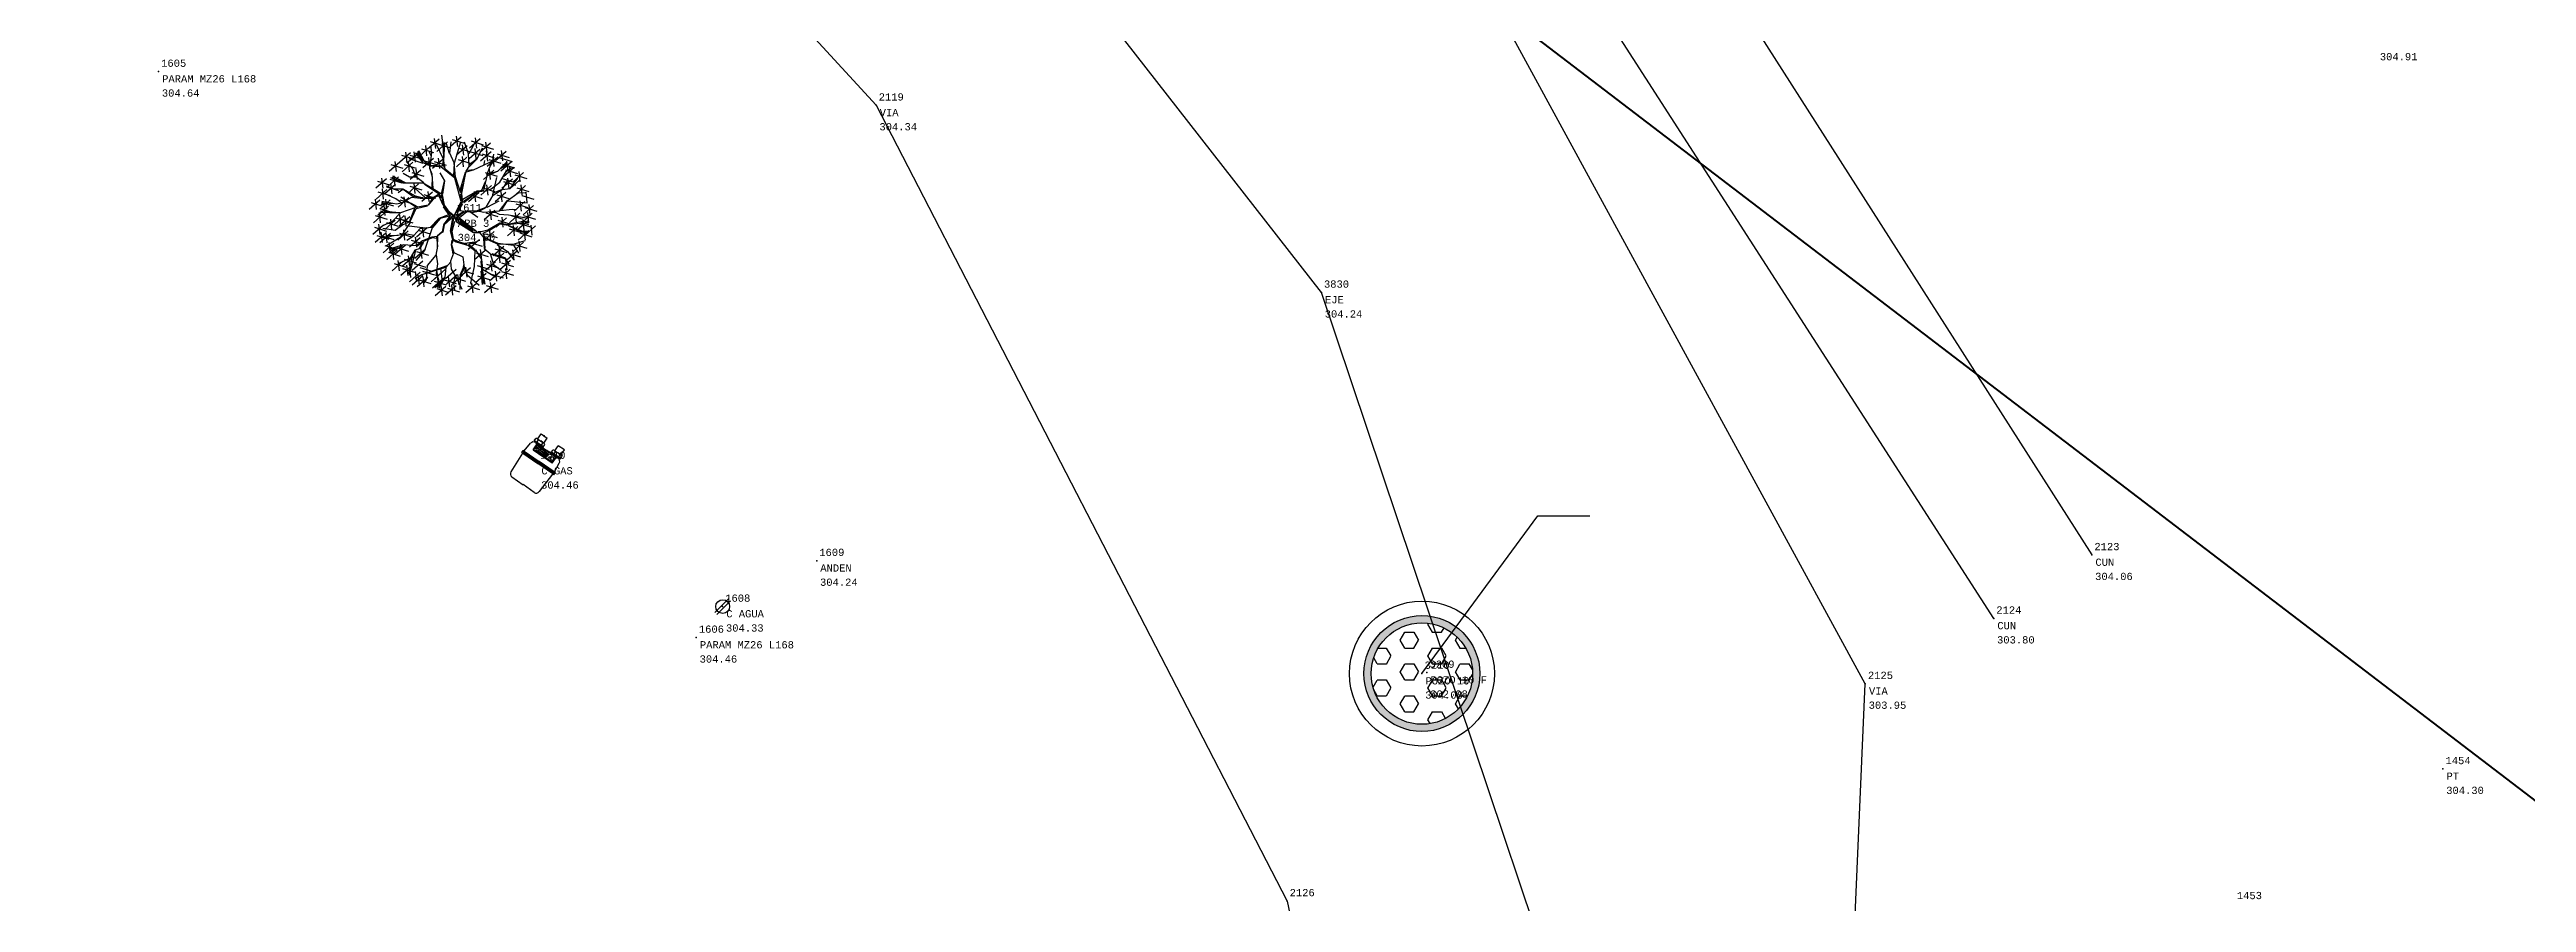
# Model space of a CAD drawing. Header units: metres. Extents: x 5050628 to 5051715, y 2427226 to 2427693.
# Drawn here: x 5051261.75 to 5051278.84, y 2427378.49 to 2427384.38 of the extents above; entities that cross this region are included whole.
import ezdxf
from ezdxf.enums import TextEntityAlignment as Align

# ---------------------------------------------------------------- set-up
doc = ezdxf.new("R2010")
doc.units = ezdxf.units.M
for name, color, linetype in [('1. Eje Vía', 7, 'Continuous'), ('2', 7, 'Continuous'), ('ARBOLES', 3, 'Continuous'), ('CONTADOR AGUA', 255, 'Continuous'), ('Cuneta N', 150, 'Continuous'), ('CVL_PUNTO', 2, 'Continuous'), ('CVL_PUNTO_COR', 2, 'Continuous'), ('CVL_PUNTO_NUM', 2, 'Continuous'), ('POZO', 251, 'Continuous'), ('Texto', 7, 'Continuous'), ('Vía', 40, 'Continuous')]:
    doc.layers.add(name, color=color, linetype=linetype)
doc.layers.add('Red Media Tension', color=6, linetype='Continuous', lineweight=100)
doc.styles.add('MONOTXT4', font='monotxt4.shx')

# ---------------------------------------------------------------- blocks, each defined once
blk = doc.blocks.new('POZO')
h = blk.add_hatch(color=251)
h.dxf.hatch_style = 1
h.paths.add_polyline_path([(0.4, 0, 1), (-0.4, 0, 1)])
h.paths.add_polyline_path([(-0.35, 0, -1), (0.35, 0, -1)], flags=16)
h = blk.add_hatch()
h.set_pattern_fill('HEX', color=252, scale=0.02)
h.set_pattern_definition([(0, (-1173315.06659, -1368270.07615), (0, 0.109985226308), [0.0635, -0.127]), (120, (-1173315.06659, -1368270.07615), (-0.095250000024, -0.054992613154), [0.0635, -0.127]), (60, (-1173315.00309, -1368270.07615), (-0.095250000024, 0.054992613154), [0.0635, -0.127])])
h.paths.add_polyline_path([(-0.35, 0, 1), (0.35, 0, 1)])
at = {"color": 252}
for radius in [0.5, 0.4, 0.35]:
    blk.add_circle((0, 0), radius, dxfattribs=at)
blk = doc.blocks.new('ar-2')
at = {"layer": 'ARBOLES'}
for p, q in [((29.552, 112.413), (29.346, 112.23)), ((29.457, 112.43), (29.48, 112.23)), ((29.603, 112.491), (29.626, 112.29)), ((29.982, 112.455), (29.776, 112.272)), ((29.887, 112.473), (29.91, 112.272)), ((30.353, 112.423), (30.146, 112.24)), ((30.257, 112.441), (30.28, 112.24)), ((28.786, 111.965), (28.579, 111.782)), ((28.69, 111.982), (28.714, 111.782)), ((28.994, 112.147), (28.788, 111.964)), ((28.821, 112.102), (29.055, 112.03)), ((29.043, 111.964), (28.837, 111.781)), ((28.899, 112.164), (28.922, 111.964)), ((28.948, 111.981), (28.971, 111.781)), ((29.159, 112.15), (28.953, 111.966)), ((29.24, 111.943), (28.972, 112.031)), ((28.986, 112.105), (29.22, 112.033)), ((29.064, 112.167), (29.087, 111.966)), ((29.381, 112.272), (29.175, 112.089)), ((29.208, 112.227), (29.442, 112.155)), ((29.442, 112.04), (29.235, 111.857)), ((29.269, 111.995), (29.502, 111.923)), ((29.286, 112.289), (29.309, 112.089)), ((29.401, 112.088), (29.364, 112.162)), ((29.379, 112.368), (29.613, 112.296)), ((29.632, 112.027), (29.426, 111.844)), ((29.459, 111.982), (29.692, 111.91)), ((29.716, 112.36), (29.509, 112.177)), ((29.537, 112.044), (29.56, 111.844)), ((29.543, 112.315), (29.776, 112.243)), ((29.809, 112.411), (30.043, 112.339)), ((30.096, 112.061), (29.889, 111.878)), ((30.099, 112.288), (29.893, 112.105)), ((29.923, 112.016), (30.156, 111.944)), ((29.926, 112.243), (30.16, 112.171)), ((30, 112.078), (30.023, 111.878)), ((30.004, 112.305), (30.027, 112.105)), ((30.344, 112.212), (30.137, 112.029)), ((30.171, 112.168), (30.404, 112.095)), ((30.18, 112.379), (30.413, 112.306)), ((30.248, 112.23), (30.271, 112.029)), ((30.555, 112.339), (30.348, 112.155)), ((30.566, 112.171), (30.36, 111.988)), ((30.382, 112.294), (30.615, 112.222)), ((30.393, 112.127), (30.627, 112.054)), ((30.434, 111.919), (30.446, 112)), ((30.459, 112.356), (30.482, 112.155)), ((30.471, 112.189), (30.494, 111.988)), ((30.694, 112.066), (30.488, 111.883)), ((30.521, 112.021), (30.755, 111.949)), ((30.599, 112.083), (30.622, 111.883)), ((30.86, 112.173), (30.654, 111.99)), ((30.687, 112.129), (30.921, 112.056)), ((30.743, 112.051), (30.977, 111.979)), ((30.963, 111.971), (30.756, 111.788)), ((30.765, 112.191), (30.788, 111.99)), ((30.867, 111.988), (30.89, 111.788)), ((28.528, 111.641), (28.322, 111.457)), ((28.355, 111.596), (28.589, 111.524)), ((28.433, 111.658), (28.456, 111.457)), ((28.441, 111.449), (28.464, 111.248)), ((28.703, 111.533), (28.497, 111.35)), ((28.68, 111.44), (28.53, 111.502)), ((28.764, 111.682), (28.558, 111.499)), ((28.608, 111.55), (28.631, 111.35)), ((28.613, 111.92), (28.846, 111.848)), ((28.669, 111.7), (28.692, 111.499)), ((28.87, 111.919), (29.104, 111.847)), ((29.153, 111.542), (28.947, 111.359)), ((28.98, 111.498), (29.214, 111.426)), ((29.198, 111.809), (28.992, 111.626)), ((29.025, 111.764), (29.259, 111.692)), ((29.058, 111.56), (29.081, 111.359)), ((29.29, 111.272), (29.084, 111.452)), ((29.103, 111.827), (29.126, 111.626)), ((30.572, 111.509), (30.366, 111.326)), ((30.399, 111.465), (30.632, 111.392)), ((30.449, 111.764), (30.683, 111.692)), ((30.477, 111.527), (30.5, 111.326)), ((30.527, 111.827), (30.55, 111.626)), ((30.603, 111.328), (30.677, 111.671)), ((30.79, 111.926), (31.023, 111.854)), ((30.808, 111.591), (31.042, 111.519)), ((31.017, 111.865), (30.81, 111.682)), ((30.844, 111.82), (31.077, 111.748)), ((30.857, 111.782), (30.956, 111.857)), ((30.921, 111.882), (30.945, 111.682)), ((31.2, 111.764), (30.994, 111.581)), ((31.027, 111.72), (31.261, 111.648)), ((31.239, 111.509), (31.033, 111.326)), ((31.066, 111.465), (31.3, 111.392)), ((31.105, 111.782), (31.128, 111.581)), ((31.144, 111.527), (31.167, 111.326)), ((28.4, 111.227), (28.194, 111.044)), ((28.227, 111.182), (28.46, 111.11)), ((28.48, 110.97), (28.274, 110.787)), ((28.305, 111.244), (28.328, 111.044)), ((28.536, 111.431), (28.33, 111.248)), ((28.363, 111.387), (28.597, 111.315)), ((28.569, 111.108), (28.363, 110.925)), ((28.385, 110.987), (28.408, 110.787)), ((28.603, 111.231), (28.396, 111.048)), ((28.43, 111.186), (28.663, 111.114)), ((28.474, 111.126), (28.497, 110.925)), ((28.507, 111.248), (28.53, 111.048)), ((28.964, 111.276), (28.758, 111.092)), ((28.869, 111.293), (28.892, 111.092)), ((29.426, 111.381), (29.22, 111.198)), ((29.253, 111.336), (29.486, 111.264)), ((29.331, 111.398), (29.354, 111.198)), ((30.16, 111.33), (30.393, 111.258)), ((30.237, 111.392), (30.26, 111.192)), ((30.638, 111.025), (30.432, 110.841)), ((30.465, 110.98), (30.699, 110.908)), ((30.543, 111.042), (30.566, 110.841)), ((30.85, 111.375), (30.644, 111.192)), ((30.677, 111.33), (30.911, 111.258)), ((30.755, 111.392), (30.778, 111.192)), ((31.128, 110.97), (30.922, 110.787)), ((31.222, 111.198), (31.016, 111.015)), ((31.033, 110.987), (31.056, 110.787)), ((31.049, 111.153), (31.283, 111.081)), ((31.094, 111.372), (31.231, 111.378)), ((31.127, 111.215), (31.15, 111.015)), ((31.368, 110.97), (31.162, 110.787)), ((31.164, 111.32), (31.398, 111.248)), ((31.394, 111.125), (31.188, 110.942)), ((31.221, 111.081), (31.455, 111.009)), ((31.242, 111.382), (31.265, 111.182)), ((31.273, 110.987), (31.296, 110.787)), ((31.299, 111.143), (31.322, 110.942)), ((28.468, 110.742), (28.262, 110.559)), ((28.295, 110.697), (28.529, 110.625)), ((28.307, 110.925), (28.541, 110.853)), ((28.513, 110.584), (28.307, 110.401)), ((28.34, 110.539), (28.574, 110.467)), ((28.373, 110.759), (28.396, 110.559)), ((28.608, 110.578), (28.402, 110.395)), ((28.418, 110.601), (28.441, 110.401)), ((28.435, 110.533), (28.669, 110.461)), ((28.699, 110.836), (28.493, 110.653)), ((28.513, 110.595), (28.536, 110.395)), ((28.526, 110.791), (28.759, 110.719)), ((28.604, 110.853), (28.627, 110.653)), ((28.875, 110.925), (28.669, 110.742)), ((28.702, 110.88), (28.936, 110.808)), ((28.953, 110.629), (28.747, 110.446)), ((28.98, 110.902), (28.774, 110.719)), ((28.78, 110.942), (28.803, 110.742)), ((28.78, 110.585), (29.013, 110.513)), ((28.807, 110.857), (29.041, 110.785)), ((28.858, 110.647), (28.881, 110.446)), ((28.885, 110.919), (28.908, 110.719)), ((29.183, 110.491), (28.977, 110.308)), ((29.088, 110.508), (29.111, 110.308)), ((29.32, 110.686), (29.114, 110.503)), ((29.147, 110.641), (29.381, 110.569)), ((29.225, 110.703), (29.248, 110.503)), ((30.627, 110.614), (30.421, 110.43)), ((30.454, 110.569), (30.687, 110.497)), ((30.532, 110.631), (30.555, 110.43)), ((30.868, 110.88), (30.662, 110.697)), ((30.773, 110.897), (30.796, 110.697)), ((31.089, 110.713), (30.883, 110.53)), ((30.916, 110.668), (31.15, 110.596)), ((30.994, 110.73), (31.017, 110.53)), ((31.276, 110.82), (31.07, 110.637)), ((31.301, 110.632), (31.094, 110.449)), ((31.103, 110.776), (31.336, 110.704)), ((31.128, 110.587), (31.361, 110.515)), ((31.181, 110.838), (31.204, 110.637)), ((31.195, 110.925), (31.428, 110.853)), ((31.205, 110.649), (31.228, 110.449)), ((31.433, 110.725), (31.227, 110.542)), ((31.338, 110.742), (31.361, 110.542)), ((28.669, 110.386), (28.463, 110.203)), ((28.738, 110.254), (28.532, 110.071)), ((28.565, 110.21), (28.798, 110.138)), ((28.574, 110.403), (28.597, 110.203)), ((28.848, 110.035), (28.641, 109.852)), ((28.643, 110.272), (28.666, 110.071)), ((28.897, 110.351), (28.69, 110.168)), ((28.724, 110.306), (28.957, 110.234)), ((28.752, 110.053), (28.776, 109.852)), ((28.801, 110.368), (28.825, 110.168)), ((29.048, 110.123), (28.842, 109.94)), ((28.875, 110.078), (29.109, 110.006)), ((28.953, 110.14), (28.976, 109.94)), ((29.01, 110.446), (29.243, 110.374)), ((29.237, 110.04), (29.031, 109.856)), ((29.113, 110.228), (29.346, 110.156)), ((30.328, 110.446), (30.122, 110.263)), ((30.155, 110.402), (30.389, 110.329)), ((30.449, 110.246), (30.243, 110.063)), ((30.276, 110.201), (30.51, 110.129)), ((30.354, 110.263), (30.377, 110.063)), ((30.65, 110.024), (30.444, 109.841)), ((30.555, 110.041), (30.578, 109.841)), ((30.811, 110.324), (30.605, 110.14)), ((30.811, 110.191), (30.605, 110.008)), ((30.638, 110.279), (30.872, 110.207)), ((30.716, 110.341), (30.739, 110.14)), ((30.716, 110.208), (30.739, 110.008)), ((30.944, 110.051), (30.738, 109.868)), ((30.771, 110.006), (31.004, 109.934)), ((30.849, 110.068), (30.872, 109.868)), ((31.078, 110.24), (30.872, 110.057)), ((30.883, 110.226), (31.007, 110.065)), ((30.905, 110.195), (31.138, 110.123)), ((30.983, 110.257), (31.006, 110.057)), ((31.2, 110.407), (30.994, 110.224)), ((31.105, 110.425), (31.128, 110.224)), ((28.675, 109.99), (28.908, 109.918)), ((29.013, 109.94), (28.807, 109.757)), ((28.84, 109.895), (29.074, 109.823)), ((28.918, 109.957), (28.941, 109.757)), ((28.974, 109.92), (28.997, 109.72)), ((29.186, 109.821), (28.979, 109.638)), ((29.235, 109.753), (29.028, 109.57)), ((29.064, 109.995), (29.297, 109.923)), ((29.09, 109.838), (29.113, 109.638)), ((29.331, 109.718), (29.124, 109.535)), ((29.139, 109.77), (29.162, 109.57)), ((29.158, 109.673), (29.391, 109.601)), ((29.181, 109.913), (29.414, 109.841)), ((29.23, 109.845), (29.463, 109.773)), ((29.235, 109.735), (29.259, 109.535)), ((29.603, 109.817), (29.397, 109.634)), ((29.459, 109.65), (29.692, 109.578)), ((29.684, 109.547), (29.478, 109.364)), ((29.508, 109.835), (29.531, 109.634)), ((29.514, 109.523), (29.632, 109.679)), ((29.537, 109.712), (29.56, 109.512)), ((29.581, 109.897), (29.605, 109.696)), ((29.589, 109.564), (29.612, 109.364)), ((29.654, 109.673), (29.887, 109.601)), ((29.887, 109.874), (29.681, 109.691)), ((29.887, 109.556), (29.681, 109.373)), ((29.904, 109.773), (29.698, 109.59)), ((29.731, 109.735), (29.754, 109.535)), ((29.792, 109.574), (29.815, 109.373)), ((30.01, 109.763), (29.803, 109.579)), ((29.869, 109.753), (29.831, 109.61)), ((29.831, 109.61), (29.85, 109.479)), ((29.837, 109.718), (30.07, 109.646)), ((29.914, 109.78), (29.938, 109.579)), ((30.165, 109.907), (29.959, 109.724)), ((29.992, 109.862), (30.226, 109.79)), ((30.282, 109.601), (30.076, 109.418)), ((30.109, 109.556), (30.343, 109.484)), ((30.167, 109.616), (30.211, 109.523)), ((30.187, 109.618), (30.21, 109.418)), ((30.471, 109.796), (30.265, 109.613)), ((30.294, 109.956), (30.527, 109.884)), ((30.298, 109.751), (30.532, 109.679)), ((30.376, 109.813), (30.399, 109.613)), ((30.645, 109.605), (30.439, 109.422)), ((30.472, 109.561), (30.706, 109.489)), ((30.477, 109.979), (30.71, 109.907)), ((30.743, 109.829), (30.537, 109.646)), ((30.55, 109.623), (30.573, 109.422)), ((30.57, 109.784), (30.804, 109.712)), ((30.648, 109.846), (30.671, 109.646)), ((30.94, 109.879), (30.733, 109.696)), ((30.767, 109.835), (31, 109.763)), ((30.844, 109.897), (30.867, 109.696)), ((29.511, 109.502), (29.745, 109.43)), ((29.714, 109.512), (29.948, 109.44))]:
    blk.add_line(p, q, dxfattribs=at)
at = {"layer": 'ARBOLES', "color": 27}
for p, q in [((29.041, 111.839), (28.91, 111.982)), ((29.245, 111.956), (29.091, 112.149)), ((29.115, 112.149), (29.24, 111.988)), ((29.24, 111.988), (29.14, 112.174)), ((29.277, 111.969), (29.158, 112.187)), ((29.383, 111.888), (29.245, 111.956)), ((29.383, 111.9), (29.277, 111.969)), ((29.346, 112.057), (29.369, 111.857)), ((29.37, 111.844), (29.414, 112.149)), ((29.414, 112.149), (29.395, 112.287)), ((29.638, 112.025), (29.5, 112.311)), ((29.638, 112.218), (29.619, 112.342)), ((29.619, 111.888), (29.644, 112.043)), ((29.62, 112.377), (29.643, 112.177)), ((29.638, 112.342), (29.65, 112.224)), ((29.644, 112.043), (29.638, 112.218)), ((29.644, 111.993), (29.662, 112.348)), ((29.669, 111.832), (29.644, 111.993)), ((29.756, 112.137), (29.688, 112.342)), ((29.762, 112.143), (29.787, 112.361)), ((29.849, 111.956), (29.762, 112.143)), ((29.837, 111.701), (29.855, 111.95)), ((29.874, 111.677), (29.849, 111.956)), ((29.855, 111.956), (29.974, 112.361)), ((30.129, 112.131), (30.048, 112.355)), ((30.142, 111.882), (30.129, 112.131)), ((30.136, 112.137), (30.229, 112.305)), ((30.142, 111.919), (30.297, 112.038)), ((30.147, 111.882), (30.297, 112.031)), ((30.297, 112.031), (30.396, 112.249)), ((30.428, 111.913), (30.739, 112.056)), ((30.546, 111.888), (30.595, 111.956)), ((30.595, 111.956), (30.621, 112.125)), ((30.701, 111.8), (30.857, 111.963)), ((30.757, 111.863), (30.87, 111.943)), ((28.53, 111.488), (28.763, 111.416)), ((28.591, 111.638), (28.825, 111.565)), ((28.853, 111.558), (28.611, 111.664)), ((28.853, 111.564), (28.636, 111.67)), ((28.897, 111.564), (28.654, 111.695)), ((28.978, 111.677), (28.853, 111.744)), ((29.245, 111.558), (28.853, 111.558)), ((29.091, 111.677), (28.978, 111.677)), ((29.102, 111.683), (29.041, 111.839)), ((29.258, 111.564), (29.102, 111.683)), ((29.494, 111.409), (29.245, 111.558)), ((29.563, 111.334), (29.271, 111.534)), ((29.42, 111.733), (29.37, 111.844)), ((29.37, 111.844), (29.42, 111.683)), ((29.494, 111.894), (29.383, 111.9)), ((29.588, 111.876), (29.383, 111.888)), ((29.42, 111.683), (29.414, 111.471)), ((29.439, 111.458), (29.42, 111.733)), ((29.619, 111.888), (29.494, 111.894)), ((29.662, 111.601), (29.576, 111.757)), ((29.862, 111.657), (29.588, 111.876)), ((29.6, 111.352), (29.656, 111.595)), ((29.625, 111.346), (29.662, 111.601)), ((29.638, 111.906), (29.644, 111.863)), ((29.881, 111.664), (29.669, 111.832)), ((29.98, 111.197), (29.862, 111.657)), ((29.967, 111.378), (29.881, 111.664)), ((29.961, 111.421), (30.067, 111.77)), ((29.98, 111.384), (30.017, 111.534)), ((29.998, 111.365), (30.08, 111.794)), ((30.08, 111.794), (30.142, 111.882)), ((30.086, 111.776), (30.223, 111.82)), ((30.104, 111.813), (30.229, 111.826)), ((30.223, 111.82), (30.428, 111.913)), ((30.385, 111.421), (30.459, 111.59)), ((30.622, 111.809), (30.416, 111.626)), ((30.422, 111.421), (30.446, 111.502)), ((30.446, 111.502), (30.491, 111.701)), ((30.484, 111.714), (30.546, 111.888)), ((30.491, 111.701), (30.701, 111.8)), ((30.502, 111.739), (30.695, 111.794)), ((30.565, 111.446), (30.739, 111.577)), ((30.739, 111.577), (30.857, 111.782)), ((30.757, 111.85), (30.882, 111.919)), ((30.981, 111.635), (30.775, 111.452)), ((30.783, 111.648), (31.017, 111.576)), ((30.783, 111.434), (30.939, 111.453)), ((30.789, 111.434), (30.895, 111.621)), ((30.886, 111.653), (30.909, 111.452)), ((30.939, 111.453), (31.088, 111.652)), ((30.939, 111.453), (31.119, 111.614)), ((28.396, 111.064), (28.63, 110.991)), ((28.406, 110.992), (28.767, 110.98)), ((28.786, 110.98), (28.412, 111.011)), ((28.637, 111.16), (28.419, 111.135)), ((28.431, 111.16), (28.556, 111.166)), ((28.723, 111.148), (28.437, 111.198)), ((28.711, 111.253), (28.481, 111.359)), ((28.804, 110.979), (28.648, 110.817)), ((28.853, 111.44), (28.68, 111.44)), ((28.829, 111.166), (28.711, 111.253)), ((28.823, 111.166), (28.723, 111.148)), ((28.848, 111.434), (28.755, 111.366)), ((28.791, 111.231), (29.025, 111.159)), ((29.102, 111.085), (28.804, 110.979)), ((29.116, 111.085), (28.811, 111.284)), ((29.016, 111.278), (28.823, 111.166)), ((29.091, 111.303), (28.853, 111.44)), ((29.041, 111.297), (28.854, 111.434)), ((29.072, 111.067), (28.973, 110.799)), ((29.103, 111.06), (28.985, 110.805)), ((28.997, 111.173), (29.14, 111.098)), ((29.246, 111.253), (29.016, 111.278)), ((29.234, 111.272), (29.041, 111.297)), ((29.277, 111.259), (29.091, 111.303)), ((29.339, 111.129), (29.102, 111.085)), ((29.109, 111.067), (29.327, 111.116)), ((29.408, 111.26), (29.265, 111.26)), ((29.457, 111.285), (29.277, 111.259)), ((29.47, 111.285), (29.339, 111.129)), ((29.433, 111.278), (29.339, 111.129)), ((29.544, 111.334), (29.457, 111.285)), ((29.55, 111.309), (29.47, 111.285)), ((29.619, 111.328), (29.494, 111.409)), ((29.55, 111.309), (29.625, 111.135)), ((29.595, 111.266), (29.563, 111.334)), ((29.644, 111.11), (29.6, 111.322)), ((29.656, 111.129), (29.619, 111.328)), ((29.763, 110.923), (29.638, 111.098)), ((29.749, 110.967), (29.644, 111.11)), ((29.756, 110.992), (29.656, 111.129)), ((29.855, 110.917), (29.749, 110.967)), ((29.855, 110.917), (29.756, 110.992)), ((29.848, 110.918), (29.98, 111.197)), ((29.848, 110.918), (30.004, 111.179)), ((29.918, 110.992), (30.017, 111.16)), ((29.918, 110.936), (30.043, 111.017)), ((29.918, 110.917), (29.918, 110.992)), ((29.924, 110.911), (30.018, 110.986)), ((29.949, 110.886), (30.092, 111.005)), ((29.998, 111.352), (29.967, 111.378)), ((30.004, 111.179), (29.974, 111.346)), ((30.017, 111.179), (29.998, 111.352)), ((30.017, 111.246), (30.297, 111.409)), ((30.018, 110.986), (30.105, 111.017)), ((30.03, 111.209), (30.253, 111.359)), ((30.036, 111.179), (30.309, 111.396)), ((30.092, 111.005), (30.155, 111.005)), ((30.105, 111.017), (30.298, 111.017)), ((30.333, 111.375), (30.126, 111.192)), ((30.155, 111.005), (30.31, 110.892)), ((30.192, 110.986), (30.323, 111.011)), ((30.279, 111.017), (30.472, 111.091)), ((30.297, 111.409), (30.422, 111.421)), ((30.298, 111.017), (30.422, 110.992)), ((30.309, 111.396), (30.471, 111.409)), ((30.348, 111.017), (30.478, 111.091)), ((30.422, 110.992), (30.727, 111.017)), ((30.471, 111.409), (30.565, 111.446)), ((30.472, 111.091), (30.609, 111.322)), ((30.491, 111.091), (30.721, 111.21)), ((30.528, 110.992), (30.659, 110.986)), ((30.609, 111.322), (30.783, 111.434)), ((30.615, 111.366), (30.789, 111.44)), ((30.628, 111.005), (30.721, 110.955)), ((30.727, 111.017), (30.876, 111.216)), ((30.746, 111.023), (30.976, 111.048)), ((30.777, 111.036), (30.889, 111.229)), ((30.876, 111.216), (31.094, 111.372)), ((30.889, 111.216), (31.275, 111.173)), ((30.976, 111.048), (31.063, 111.042)), ((28.648, 110.817), (28.418, 110.705)), ((28.699, 110.637), (28.456, 110.675)), ((28.568, 110.525), (28.462, 110.5)), ((28.63, 110.525), (28.475, 110.482)), ((28.798, 110.5), (28.531, 110.339)), ((28.755, 110.538), (28.537, 110.532)), ((28.923, 110.563), (28.63, 110.525)), ((28.848, 110.743), (28.699, 110.637)), ((28.991, 110.793), (28.798, 110.5)), ((28.985, 110.805), (28.848, 110.743)), ((29.284, 110.681), (28.916, 110.724)), ((29.06, 110.538), (28.923, 110.563)), ((29.066, 110.532), (28.923, 110.438)), ((29.178, 110.669), (29.06, 110.538)), ((29.408, 110.693), (29.178, 110.669)), ((29.414, 110.507), (29.228, 110.432)), ((29.427, 110.494), (29.253, 110.426)), ((29.421, 110.687), (29.271, 110.245)), ((29.545, 110.868), (29.377, 110.693)), ((29.551, 110.861), (29.408, 110.693)), ((29.514, 110.519), (29.414, 110.507)), ((29.501, 110.482), (29.427, 110.494)), ((29.433, 110.693), (29.582, 110.868)), ((29.501, 110.519), (29.52, 110.332)), ((29.613, 110.612), (29.514, 110.525)), ((29.582, 110.575), (29.514, 110.519)), ((29.52, 110.307), (29.526, 110.513)), ((29.738, 110.942), (29.545, 110.868)), ((29.756, 110.917), (29.551, 110.861)), ((29.626, 110.6), (29.582, 110.575)), ((29.644, 110.774), (29.613, 110.612)), ((29.651, 110.743), (29.626, 110.6)), ((29.848, 110.918), (29.651, 110.743)), ((29.657, 110.768), (29.781, 110.936)), ((29.812, 110.923), (29.657, 110.768)), ((29.812, 110.874), (29.769, 110.625)), ((29.848, 110.918), (29.775, 110.612)), ((29.775, 110.612), (29.812, 110.457)), ((29.856, 110.812), (29.8, 110.618)), ((29.8, 110.618), (29.825, 110.469)), ((29.848, 110.918), (29.887, 110.811)), ((29.893, 110.954), (29.881, 110.917)), ((29.881, 110.917), (29.905, 110.817)), ((29.887, 110.811), (30.223, 110.599)), ((29.905, 110.817), (29.918, 110.917)), ((29.93, 110.898), (30.291, 110.618)), ((29.937, 110.805), (29.93, 110.867)), ((29.93, 110.867), (30.21, 110.655)), ((30.204, 110.631), (29.937, 110.805)), ((30.21, 110.655), (29.967, 110.811)), ((30.291, 110.618), (30.204, 110.631)), ((30.223, 110.599), (30.341, 110.593)), ((30.309, 110.618), (30.372, 110.618)), ((30.341, 110.593), (30.422, 110.493)), ((30.372, 110.618), (30.502, 110.649)), ((30.403, 110.581), (30.446, 110.493)), ((30.409, 110.581), (30.534, 110.643)), ((30.416, 110.488), (30.428, 110.282)), ((30.422, 110.493), (30.701, 110.369)), ((30.453, 110.282), (30.435, 110.482)), ((30.446, 110.493), (30.695, 110.388)), ((30.502, 110.649), (30.739, 110.787)), ((30.534, 110.643), (30.733, 110.768)), ((30.695, 110.835), (30.928, 110.763)), ((30.721, 110.955), (30.908, 110.942)), ((30.733, 110.768), (30.9, 110.737)), ((30.739, 110.787), (30.882, 110.755)), ((30.882, 110.755), (31.199, 110.787)), ((30.9, 110.737), (31.156, 110.631)), ((31.138, 110.612), (30.907, 110.724)), ((30.908, 110.942), (31.293, 110.874)), ((31.181, 110.811), (30.919, 110.761)), ((30.955, 110.925), (31.189, 110.853)), ((31.249, 110.581), (31.138, 110.612)), ((31.261, 110.599), (31.144, 110.625)), ((31.156, 110.631), (31.274, 110.625)), ((31.298, 110.798), (31.181, 110.811)), ((31.199, 110.787), (31.293, 110.755)), ((31.298, 110.78), (31.224, 110.792)), ((28.496, 110.341), (28.729, 110.269)), ((28.86, 110.357), (28.58, 110.27)), ((28.705, 110.282), (28.58, 110.257)), ((28.599, 110.233), (28.705, 110.282)), ((28.612, 110.208), (28.842, 110.345)), ((28.991, 110.096), (28.755, 109.984)), ((29.109, 110.339), (28.86, 110.357)), ((29.035, 110.158), (28.96, 109.791)), ((29.091, 110.245), (28.973, 109.766)), ((29.078, 110.251), (28.991, 110.096)), ((29.184, 110.282), (29.078, 110.251)), ((29.286, 110.273), (29.08, 110.09)), ((29.271, 110.245), (29.103, 110.052)), ((29.228, 110.432), (29.109, 110.339)), ((29.122, 110.332), (29.228, 110.407)), ((29.228, 110.407), (29.165, 110.282)), ((29.253, 110.426), (29.184, 110.282)), ((29.191, 110.29), (29.214, 110.09)), ((29.489, 110.152), (29.321, 109.952)), ((29.52, 110.332), (29.489, 110.152)), ((29.495, 110.164), (29.52, 109.984)), ((29.781, 110.027), (29.682, 109.915)), ((29.831, 110.195), (29.775, 110.04)), ((29.775, 110.04), (29.787, 109.884)), ((29.8, 110.45), (29.787, 110.357)), ((29.787, 110.357), (29.819, 110.183)), ((29.819, 110.432), (29.794, 110.364)), ((29.794, 110.364), (29.837, 110.208)), ((29.812, 110.457), (29.887, 110.413)), ((29.825, 110.469), (29.912, 110.426)), ((29.837, 110.208), (30.018, 110.12)), ((29.887, 110.413), (30.124, 110.345)), ((29.912, 110.426), (30.092, 110.37)), ((30.018, 110.12), (30.043, 109.915)), ((30.285, 110.413), (30.055, 110.382)), ((30.124, 110.37), (30.254, 110.264)), ((30.124, 110.345), (30.248, 110.245)), ((30.13, 110.37), (30.285, 110.413)), ((30.248, 110.245), (30.235, 109.934)), ((30.26, 110.257), (30.379, 110.071)), ((30.366, 110.046), (30.379, 109.853)), ((30.379, 110.071), (30.397, 109.884)), ((30.428, 110.282), (30.546, 110.189)), ((30.546, 110.189), (30.615, 109.971)), ((30.565, 110.171), (30.814, 110.102)), ((30.578, 110.189), (30.827, 110.108)), ((30.638, 110.146), (30.872, 110.074)), ((30.683, 110.364), (30.883, 110.226)), ((30.695, 110.388), (31, 110.35)), ((30.701, 110.369), (31.019, 110.376)), ((30.827, 110.108), (30.914, 109.977)), ((31, 110.35), (31.099, 110.195)), ((31.019, 110.376), (31.231, 110.443)), ((31.027, 110.363), (31.261, 110.29)), ((29.215, 109.772), (29.085, 109.691)), ((29.676, 109.915), (29.215, 109.772)), ((29.246, 109.784), (29.713, 109.952)), ((29.302, 109.679), (29.259, 109.616)), ((29.321, 109.952), (29.302, 109.679)), ((29.632, 109.695), (29.426, 109.512)), ((29.677, 109.879), (29.47, 109.696)), ((29.663, 109.729), (29.47, 109.517)), ((29.52, 109.984), (29.489, 109.753)), ((29.663, 109.722), (29.539, 109.511)), ((29.682, 109.915), (29.663, 109.729)), ((29.787, 109.884), (29.869, 109.753)), ((29.875, 109.753), (29.999, 109.492)), ((30.024, 109.909), (29.955, 109.76)), ((29.962, 109.747), (29.955, 109.486)), ((30.043, 109.915), (29.962, 109.747)), ((30.03, 109.965), (30.024, 109.909)), ((30.043, 109.915), (30.099, 109.772)), ((30.07, 109.924), (30.093, 109.724)), ((30.099, 109.772), (30.335, 109.573)), ((30.235, 109.934), (30.167, 109.616)), ((30.397, 109.585), (30.372, 109.841)), ((30.379, 109.853), (30.422, 109.592)), ((30.391, 109.884), (30.441, 109.592)), ((30.397, 109.884), (30.652, 109.735)), ((30.615, 109.971), (30.771, 109.853))]:
    blk.add_line(p, q, dxfattribs=at)
blk = doc.blocks.new('CONT')
for p, q in [((-0.018, 0.018), (-0.141, -0.106)), ((-0.018, 0.018), (0.106, 0.141)), ((0.018, -0.018), (0.141, 0.106)), ((0.018, -0.018), (-0.106, -0.141))]:
    blk.add_line(p, q)
blk.add_circle((0, 0), 0.125)
blk = doc.blocks.new('A$Cf7b1f20d')
at = {"layer": '2', "xscale": 2, "yscale": 2, "zscale": 2}
blk.add_blockref('CONT', (0.283, 0.283), dxfattribs=at)
blk = doc.blocks.new('*X64')
at = {"color": 0}
for p, q in [((833.9, 176.5, 2), (834.9, 177.6, 2)), ((833.9, 177, 2), (834.5, 177.6, 2)), ((833.9, 177.4, 2), (834, 177.6, 2)), ((833.9, 176.1, 2), (834.4, 176.6, 2)), ((833.9, 175.6, 2), (834.4, 176.1, 2)), ((833.9, 175.2, 2), (834.4, 175.7, 2)), ((833.9, 174.7, 2), (834.4, 175.2, 2)), ((834, 174.4, 2), (834.6, 175, 2)), ((834.4, 174.4, 2), (835, 175, 2)), ((834.8, 177, 2), (835.4, 177.6, 2)), ((834.9, 174.4, 2), (836.4, 175.9, 2)), ((835.2, 177, 2), (835.8, 177.6, 2)), ((835.3, 174.4, 2), (836.4, 175.4, 2)), ((835.4, 176.2, 2), (836.7, 177.6, 2)), ((835.4, 176.7, 2), (836.3, 177.6, 2)), ((835.4, 175.8, 2), (836.4, 176.8, 2)), ((835.4, 175.3, 2), (836.4, 176.3, 2)), ((835.8, 174.4, 2), (836.4, 175, 2)), ((836.2, 174.4, 2), (836.8, 175, 2)), ((836.6, 177, 2), (837.2, 177.6, 2)), ((836.7, 174.4, 2), (837.3, 175, 2)), ((837, 177, 2), (837.6, 177.6, 2)), ((837.1, 174.4, 2), (838.4, 175.6, 2)), ((837.4, 176.4, 2), (838.5, 177.6, 2)), ((837.4, 176.9, 2), (838.1, 177.6, 2)), ((837.4, 176, 2), (839, 177.6, 2)), ((837.4, 175.5, 2), (838.4, 176.5, 2)), ((837.4, 175.1, 2), (838.4, 176.1, 2)), ((837.6, 174.4, 2), (838.4, 175.2, 2)), ((838, 174.4, 2), (838.6, 175, 2)), ((838.5, 174.4, 2), (839.1, 175, 2)), ((838.8, 177, 2), (839.4, 177.6, 2)), ((838.9, 174.4, 2), (840.1, 175.6, 2)), ((839.3, 177, 2), (839.9, 177.6, 2)), ((839.4, 176.6, 2), (840.1, 177.4, 2)), ((839.4, 176.2, 2), (840.1, 177, 2)), ((839.4, 175.7, 2), (840.1, 176.5, 2)), ((839.4, 175.3, 2), (840.1, 176.1, 2)), ((839.4, 174.4, 2), (840.1, 175.2, 2)), ((839.8, 174.4, 2), (840.1, 174.7, 2))]:
    blk.add_line(p, q, dxfattribs=at)
blk = doc.blocks.new('gas')
for p, q in [((840269.277, 1366923.332, -0.273), (840269.307, 1366923.668, -0.273)), ((840269.359, 1366923.803, -0.273), (840269.359, 1366923.908, -0.273)), ((840269.359, 1366923.824, -0.273), (840269.735, 1366923.824, -0.273)), ((840269.359, 1366923.803, -0.273), (840269.735, 1366923.803, -0.273)), ((840269.401, 1366923.928, -0.273), (840269.547, 1366923.928, -0.273)), ((840269.422, 1366923.928, -0.273), (840269.422, 1366924.137, -0.273)), ((840269.422, 1366924.137, -0.273), (840269.673, 1366924.137, -0.273)), ((840269.422, 1366923.782, -0.273), (840269.422, 1366923.803, -0.273)), ((840269.432, 1366923.782, -0.273), (840269.902, 1366923.782, -0.273)), ((840269.453, 1366923.908, -0.273), (840269.453, 1366923.824, -0.273)), ((840269.506, 1366923.532, -0.273), (840269.506, 1366923.782, -0.273)), ((840269.506, 1366923.532, -0.273), (840269.902, 1366923.532, -0.273)), ((840269.526, 1366923.761, -0.273), (840269.902, 1366923.761, -0.273)), ((840269.526, 1366923.552, -0.273), (840269.526, 1366923.761, -0.273)), ((840269.526, 1366923.552, -0.273), (840269.902, 1366923.552, -0.273)), ((840269.692, 1366923.928, -0.273), (840269.546, 1366923.928, -0.273)), ((840269.568, 1366923.594, -0.273), (840269.568, 1366923.72, -0.273)), ((840269.568, 1366923.72, -0.273), (840270.007, 1366923.72, -0.273)), ((840269.568, 1366923.594, -0.273), (840270.007, 1366923.594, -0.273)), ((840269.622, 1366923.678, -0.273), (840269.643, 1366923.678, -0.273)), ((840269.622, 1366923.636, -0.273), (840269.622, 1366923.678, -0.273)), ((840269.622, 1366923.636, -0.273), (840269.643, 1366923.636, -0.273)), ((840269.64, 1366923.908, -0.273), (840269.64, 1366923.824, -0.273)), ((840269.643, 1366923.636, -0.273), (840269.643, 1366923.678, -0.273)), ((840269.664, 1366923.678, -0.273), (840269.685, 1366923.678, -0.273)), ((840269.664, 1366923.636, -0.273), (840269.664, 1366923.678, -0.273)), ((840269.664, 1366923.636, -0.273), (840269.685, 1366923.636, -0.273)), ((840269.673, 1366923.928, -0.273), (840269.673, 1366924.137, -0.273)), ((840269.673, 1366923.782, -0.273), (840269.673, 1366923.803, -0.273)), ((840269.685, 1366923.636, -0.273), (840269.685, 1366923.678, -0.273)), ((840269.706, 1366923.678, -0.273), (840269.726, 1366923.678, -0.273)), ((840269.706, 1366923.636, -0.273), (840269.706, 1366923.678, -0.273)), ((840269.706, 1366923.636, -0.273), (840269.726, 1366923.636, -0.273)), ((840269.726, 1366923.636, -0.273), (840269.726, 1366923.678, -0.273)), ((840269.734, 1366923.803, -0.273), (840269.734, 1366923.908, -0.273)), ((840269.747, 1366923.678, -0.273), (840269.768, 1366923.678, -0.273)), ((840269.747, 1366923.636, -0.273), (840269.747, 1366923.678, -0.273)), ((840269.747, 1366923.636, -0.273), (840269.768, 1366923.636, -0.273)), ((840269.768, 1366923.636, -0.273), (840269.768, 1366923.678, -0.273)), ((840269.789, 1366923.678, -0.273), (840269.81, 1366923.678, -0.273)), ((840269.789, 1366923.636, -0.273), (840269.789, 1366923.678, -0.273)), ((840269.789, 1366923.636, -0.273), (840269.81, 1366923.636, -0.273)), ((840269.81, 1366923.636, -0.273), (840269.81, 1366923.678, -0.273)), ((840269.831, 1366923.678, -0.273), (840269.852, 1366923.678, -0.273)), ((840269.831, 1366923.636, -0.273), (840269.831, 1366923.678, -0.273)), ((840269.831, 1366923.636, -0.273), (840269.852, 1366923.636, -0.273)), ((840269.852, 1366923.636, -0.273), (840269.852, 1366923.678, -0.273)), ((840269.862, 1366923.69, -0.273), (840269.862, 1366923.623, -0.273)), ((840269.862, 1366923.69, -0.273), (840269.993, 1366923.69, -0.273)), ((840269.862, 1366923.623, -0.273), (840269.993, 1366923.623, -0.273)), ((840269.873, 1366923.678, -0.273), (840269.894, 1366923.678, -0.273)), ((840269.873, 1366923.636, -0.273), (840269.873, 1366923.678, -0.273)), ((840269.873, 1366923.636, -0.273), (840269.894, 1366923.636, -0.273)), ((840269.894, 1366923.636, -0.273), (840269.894, 1366923.678, -0.273)), ((840270.371, 1366923.782, -0.273), (840269.9, 1366923.782, -0.273)), ((840270.276, 1366923.761, -0.273), (840269.9, 1366923.761, -0.273)), ((840270.276, 1366923.552, -0.273), (840269.9, 1366923.552, -0.273)), ((840270.297, 1366923.532, -0.273), (840269.9, 1366923.532, -0.273)), ((840269.914, 1366923.678, -0.273), (840269.935, 1366923.678, -0.273)), ((840269.914, 1366923.636, -0.273), (840269.914, 1366923.678, -0.273)), ((840269.914, 1366923.636, -0.273), (840269.935, 1366923.636, -0.273)), ((840269.935, 1366923.636, -0.273), (840269.935, 1366923.678, -0.273)), ((840269.956, 1366923.678, -0.273), (840269.977, 1366923.678, -0.273)), ((840269.956, 1366923.636, -0.273), (840269.956, 1366923.678, -0.273)), ((840269.956, 1366923.636, -0.273), (840269.977, 1366923.636, -0.273)), ((840269.977, 1366923.636, -0.273), (840269.977, 1366923.678, -0.273)), ((840269.993, 1366923.69, -0.273), (840269.993, 1366923.623, -0.273)), ((840270.007, 1366923.594, -0.273), (840270.007, 1366923.72, -0.273)), ((840270.443, 1366923.824, -0.273), (840270.067, 1366923.824, -0.273)), ((840270.443, 1366923.803, -0.273), (840270.067, 1366923.803, -0.273)), ((840270.069, 1366923.803, -0.273), (840270.069, 1366923.908, -0.273)), ((840270.111, 1366923.928, -0.273), (840270.257, 1366923.928, -0.273)), ((840270.381, 1366924.137, -0.273), (840270.13, 1366924.137, -0.273)), ((840270.13, 1366923.928, -0.273), (840270.13, 1366924.137, -0.273)), ((840270.13, 1366923.782, -0.273), (840270.13, 1366923.803, -0.273)), ((840270.163, 1366923.908, -0.273), (840270.163, 1366923.824, -0.273)), ((840270.402, 1366923.928, -0.273), (840270.255, 1366923.928, -0.273)), ((840270.276, 1366923.552, -0.273), (840270.276, 1366923.761, -0.273)), ((840270.297, 1366923.532, -0.273), (840270.297, 1366923.782, -0.273)), ((840270.349, 1366923.908, -0.273), (840270.349, 1366923.824, -0.273)), ((840270.381, 1366923.928, -0.273), (840270.381, 1366924.137, -0.273)), ((840270.381, 1366923.782, -0.273), (840270.381, 1366923.803, -0.273)), ((840270.443, 1366923.803, -0.273), (840270.443, 1366923.908, -0.273)), ((840270.526, 1366923.332, -0.273), (840270.496, 1366923.668, -0.273)), ((840269.266, 1366923.323, -0.273), (840269.234, 1366923.323, -0.273)), ((840269.234, 1366923.239, -0.273), (840269.234, 1366923.323, -0.273)), ((840269.276, 1366923.281, -0.273), (840269.234, 1366923.281, -0.273)), ((840269.266, 1366923.239, -0.273), (840269.234, 1366923.239, -0.273)), ((840269.276, 1366923.323, -0.273), (840269.902, 1366923.323, -0.273)), ((840269.276, 1366923.281, -0.273), (840269.902, 1366923.281, -0.273)), ((840269.276, 1366923.239, -0.273), (840269.902, 1366923.239, -0.273)), ((840269.276, 1366923.229, -0.273), (840269.312, 1366922.481, -0.273)), ((840270.527, 1366923.323, -0.273), (840269.9, 1366923.323, -0.273)), ((840270.527, 1366923.281, -0.273), (840269.9, 1366923.281, -0.273)), ((840270.527, 1366923.239, -0.273), (840269.9, 1366923.239, -0.273)), ((840270.526, 1366923.229, -0.273), (840270.491, 1366922.481, -0.273)), ((840270.527, 1366923.281, -0.273), (840270.569, 1366923.281, -0.273)), ((840270.536, 1366923.323, -0.273), (840270.569, 1366923.323, -0.273)), ((840270.537, 1366923.239, -0.273), (840270.569, 1366923.239, -0.273)), ((840270.569, 1366923.239, -0.273), (840270.569, 1366923.323, -0.273)), ((840269.437, 1366922.362, -0.273), (840269.902, 1366922.362, -0.273)), ((840270.366, 1366922.362, -0.273), (840269.9, 1366922.362, -0.273))]:
    blk.add_line(p, q)
blk.add_circle((840270.13, 1366923.656, -0.273), 0.0262)
for centre, radius, start, end in [((840269.432, 1366923.657, -0.273), 0.125, 90, 174.80557), ((840269.408, 1366923.864, -0.273), 0.0649, 42.99027, 138.00081), ((840269.546, 1366923.712, -0.273), 0.216, 89.65543, 115.40219), ((840269.547, 1366923.712, -0.273), 0.216, 64.59781, 90.34457), ((840269.686, 1366923.864, -0.273), 0.0649, 41.99919, 137.00973), ((840270.117, 1366923.864, -0.273), 0.0649, 42.99027, 138.00081), ((840270.201, 1366923.659, -0.273), 0.0577, 202.55463, 161.6842), ((840270.255, 1366923.712, -0.273), 0.216, 89.65543, 115.40219), ((840270.257, 1366923.712, -0.273), 0.216, 64.59781, 90.34457), ((840270.395, 1366923.864, -0.273), 0.0649, 41.99919, 137.00973), ((840270.371, 1366923.657, -0.273), 0.125, 5.19443, 90), ((840269.266, 1366923.333, -0.273), 0.0104, 270, 354.80557), ((840269.266, 1366923.229, -0.273), 0.0104, 2.72631, 90), ((840270.536, 1366923.333, -0.273), 0.0104, 185.19443, 270), ((840270.537, 1366923.229, -0.273), 0.0104, 90, 177.27369), ((840269.437, 1366922.487, -0.273), 0.125, 182.72631, 270), ((840270.366, 1366922.487, -0.273), 0.125, 270, 357.27369)]:
    blk.add_arc(centre, radius, start, end)
for p in [(840269.547, 1366924.137, -0.273), (840269.547, 1366924.137, -0.273), (840269.547, 1366924.137, -0.273), (840269.548, 1366924.136, -0.273)]:
    blk.add_point(p)
at = {"xscale": 0.0208869013937668, "yscale": 0.0208869013937668, "zscale": 0.0208869013937668}
blk.add_blockref('*X64', (840252.445, 1366919.981, -0.315), dxfattribs=at)

msp = doc.modelspace()

# ---------------------------------------------------------------- linework, layer by layer
at = {"layer": '1. Eje Vía', "elevation": 280.286, "flags": 128}
msp.add_lwpolyline([(5051273.15, 2427374.881), (5051270.525, 2427382.7), (5051265.597, 2427389.02), (5051259.851, 2427394.058), (5051253.944, 2427399.277), (5051247.415, 2427404.951), (5051241.669, 2427410.266), (5051236.133, 2427415.491), (5051230.309, 2427420.315), (5051224.434, 2427425.885), (5051219.542, 2427430.812), (5051213.426, 2427437.147), (5051208.207, 2427443.024)], dxfattribs=at)
at = {"layer": 'Cuneta N'}
for points in [[(5051230.508, 2427425.247, 307.797), (5051236.081, 2427419.516, 307.422), (5051242.897, 2427413.512, 306.795), (5051249.964, 2427407.143, 306.309), (5051257.078, 2427400.88, 305.82), (5051264.722, 2427394.045, 305.191), (5051271.755, 2427387.294, 304.772), (5051275.842, 2427380.888, 304.526)], [(5051275.165, 2427380.45, 304.268), (5051271.171, 2427386.657, 304.66), (5051264.513, 2427393.619, 304.992), (5051256.756, 2427400.422, 305.534), (5051249.47, 2427406.724, 306.031), (5051242.402, 2427413.018, 306.513), (5051235.704, 2427419.082, 306.81), (5051229.681, 2427424.698, 307.6)]]:
    msp.add_polyline3d(points, dxfattribs=at)
at = {"layer": 'CVL_PUNTO', "color": 4}
for p in [(5051262.5, 2427384.225, 305.105), (5051262.5, 2427384.225, 305.105), (5051267.452, 2427383.992, 304.811), (5051267.452, 2427383.992, 304.811), (5051264.541, 2427383.228, 304.969), (5051264.541, 2427383.228, 304.969), (5051270.525, 2427382.7, 304.703), (5051270.525, 2427382.7, 304.703), (5051265.117, 2427381.519, 304.93), (5051265.117, 2427381.519, 304.93), (5051275.842, 2427380.888, 304.526), (5051275.842, 2427380.888, 304.526), (5051267.042, 2427380.848, 304.705), (5051267.042, 2427380.848, 304.705), (5051266.393, 2427380.532, 304.798), (5051266.393, 2427380.532, 304.798), (5051275.165, 2427380.45, 304.268), (5051275.165, 2427380.45, 304.268), (5051266.211, 2427380.318, 304.925), (5051266.211, 2427380.318, 304.925), (5051271.219, 2427380.069, 304.462), (5051271.219, 2427380.069, 304.462), (5051271.253, 2427380.076, 302.547), (5051271.253, 2427380.076, 302.547), (5051274.279, 2427379.999, 304.413), (5051274.279, 2427379.999, 304.413), (5051278.265, 2427379.411, 304.762), (5051278.265, 2427379.411, 304.762), (5051270.288, 2427378.499, 304.308), (5051270.288, 2427378.499, 304.308)]:
    msp.add_point(p, dxfattribs=at)
at = {"layer": 'Red Media Tension', "elevation": 305.118, "flags": 128}
msp.add_lwpolyline([(5051281.361, 2427377.314), (5051223.315, 2427421.66), (5051139.018, 2427512.293), (5051168.721, 2427590.97)], dxfattribs=at)
at = {"layer": 'Texto', "linetype": 'ByBlock', "lineweight": -2}
msp.add_line((5051272.018, 2427381.158, 304.462), (5051272.378, 2427381.158, 304.462), dxfattribs=at)
at = {"layer": 'Texto', "linetype": 'ByBlock', "lineweight": -2, "elevation": 304.462}
msp.add_lwpolyline([(5051271.219, 2427380.069), (5051272.018, 2427381.158)], dxfattribs=at)
at = {"layer": 'Vía'}
for points in [[(5051274.2, 2427378.187, 304.293), (5051274.279, 2427379.999, 304.413), (5051270.793, 2427386.398, 304.804), (5051263.896, 2427393.075, 305.282), (5051255.9, 2427399.665, 305.929), (5051248.885, 2427405.833, 306.207), (5051241.382, 2427412.368, 306.711), (5051235.118, 2427418.24, 307.315), (5051229.152, 2427424.195, 307.728), (5051230.095, 2427425.883, 307.859), (5051237.268, 2427429.81, 308.328), (5051244.266, 2427433.393, 309.046), (5051252.511, 2427438.306, 310.098), (5051259.387, 2427441.351, 311.185)], [(5051154.738, 2427406.788, 300.168), (5051163.714, 2427408.021, 301.635), (5051173.921, 2427409.669, 303.508), (5051184.681, 2427412.973, 304.898), (5051189.961, 2427418.743, 305.636), (5051196.105, 2427422.371, 306.408), (5051201.582, 2427426.154, 307.151), (5051207.014, 2427430.276, 307.897), (5051212.035, 2427434.411, 308.533), (5051220.646, 2427426, 308.148), (5051225.383, 2427421.426, 307.913), (5051232.087, 2427415.114, 307.522), (5051238.379, 2427409.446, 306.829), (5051246.575, 2427402.735, 306.348), (5051253.418, 2427397.504, 305.983), (5051262.058, 2427389.874, 305.313), (5051267.452, 2427383.992, 304.811), (5051270.288, 2427378.499, 304.308), (5051270.619, 2427376.967, 304.094)]]:
    msp.add_polyline3d(points, dxfattribs=at)

# ---------------------------------------------------------------- block references
at = {"xscale": 0.2024484843805082, "yscale": 0.2024484843805082, "zscale": 0.2024484843805082, "rotation": 325.228308797205}
msp.add_blockref('gas', (4753708.201, 2297081.468, 304.985), dxfattribs=at)
at = {"layer": 'ARBOLES', "lineweight": 0, "xscale": 0.3543167345633265, "yscale": 0.3543167345633265, "zscale": 0.3543167345633265}
msp.add_blockref('ar-2', (5051253.965, 2427343.928, 304.969), dxfattribs=at)
at = {"layer": 'CONTADOR AGUA', "xscale": 0.1909267939007097, "yscale": 0.1909267939007097, "zscale": 0.1909267939007097, "rotation": 359.587882972625}
msp.add_blockref('A$Cf7b1f20d', (5051266.339, 2427380.478, 304.798), dxfattribs=at)
at = {"layer": 'POZO'}
msp.add_blockref('POZO', (5051271.219, 2427380.069, 304.462), dxfattribs=at)

# ---------------------------------------------------------------- texts
at = {"layer": 'CVL_PUNTO_COR', "color": 4, "style": 'MONOTXT4'}
for s, p in [('304.91', (5051277.83, 2427384.353, 305.372)), ('304.64', (5051262.523, 2427384.102, 305.105)), ('304.34', (5051267.475, 2427383.869, 304.811)), ('304.50', (5051264.564, 2427383.105, 304.969)), ('304.24', (5051270.548, 2427382.577, 304.703)), ('304.46', (5051265.14, 2427381.396, 304.93)), ('304.24', (5051267.065, 2427380.725, 304.705)), ('304.06', (5051275.865, 2427380.765, 304.526)), ('304.33', (5051266.416, 2427380.409, 304.798)), ('304.46', (5051266.234, 2427380.195, 304.925)), ('303.80', (5051275.188, 2427380.327, 304.268)), ('304.00', (5051271.242, 2427379.946, 304.462)), ('302.08', (5051271.276, 2427379.953, 302.547)), ('303.95', (5051274.302, 2427379.876, 304.413)), ('304.30', (5051278.288, 2427379.288, 304.762))]:
    msp.add_text(s, height=0.05, dxfattribs=at).set_placement(p, align=Align.TOP_LEFT)
at = {"layer": 'CVL_PUNTO_NUM', "color": 4, "style": 'MONOTXT4'}
for s, p in [('1605', (5051262.518, 2427384.243, 305.105)), ('2119', (5051267.47, 2427384.01, 304.811)), ('1611', (5051264.559, 2427383.246, 304.969)), ('3830', (5051270.543, 2427382.718, 304.703)), ('1610', (5051265.135, 2427381.537, 304.93)), ('1609', (5051267.06, 2427380.866, 304.705)), ('2123', (5051275.86, 2427380.906, 304.526)), ('1608', (5051266.411, 2427380.55, 304.798)), ('2124', (5051275.183, 2427380.468, 304.268)), ('1606', (5051266.229, 2427380.336, 304.925)), ('3210', (5051271.237, 2427380.087, 304.462)), ('3209', (5051271.271, 2427380.094, 302.547)), ('2125', (5051274.297, 2427380.017, 304.413)), ('1454', (5051278.283, 2427379.429, 304.762)), ('2126', (5051270.306, 2427378.517, 304.308)), ('1453', (5051276.843, 2427378.497, 304.441))]:
    msp.add_text(s, height=0.05, dxfattribs=at).set_placement(p, align=Align.BOTTOM_LEFT)
for s, p in [('PARAM MZ26 L168', (5051262.525, 2427384.2, 305.105)), ('VIA', (5051267.477, 2427383.967, 304.811)), ('ARB 3', (5051264.566, 2427383.203, 304.969)), ('EJE', (5051270.55, 2427382.675, 304.703)), ('C GAS', (5051265.142, 2427381.494, 304.93)), ('CUN', (5051275.867, 2427380.863, 304.526)), ('ANDEN', (5051267.067, 2427380.823, 304.705)), ('C AGUA', (5051266.418, 2427380.507, 304.798)), ('CUN', (5051275.19, 2427380.425, 304.268)), ('PARAM MZ26 L168', (5051266.236, 2427380.293, 304.925)), ('POZO 10', (5051271.244, 2427380.044, 304.462)), ('POZO 10 F', (5051271.278, 2427380.051, 302.547)), ('VIA', (5051274.304, 2427379.974, 304.413)), ('PT', (5051278.29, 2427379.386, 304.762))]:
    msp.add_text(s, height=0.05, dxfattribs=at).set_placement(p, align=Align.TOP_LEFT)

doc.saveas('drawing.dxf')
